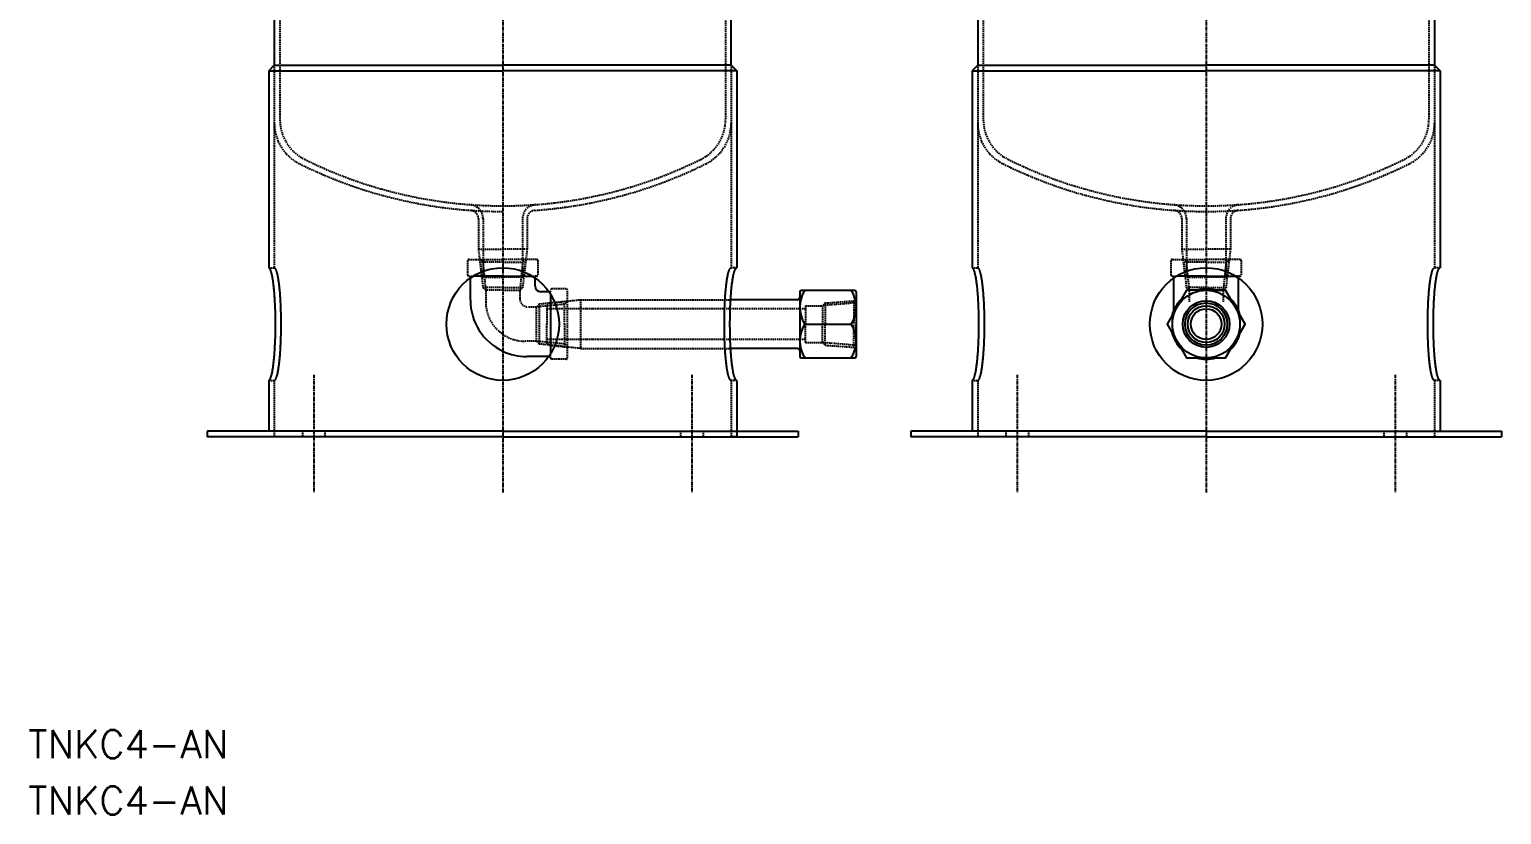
# Model space of a CAD drawing. Extents: x -168 to 355, y -757 to 125.
# Drawn here: x -168 to 355, y -757 to -478 of the extents above; entities that cross this region are included whole.
import ezdxf

# ---------------------------------------------------------------- set-up
doc = ezdxf.new("R2010")
doc.units = 0
doc.linetypes.add('CENTER', pattern=[2, 1.25, -0.25, 0.25, -0.25])
doc.linetypes.add('DASHED', pattern=[0.75, 0.5, -0.25])
doc.layers.get('0').update_dxf_attribs({"linetype": 'CONTINUOUS'})
doc.layers.add('CENTER', color=1, linetype='CENTER')
doc.styles.get("Standard").update_dxf_attribs({"font": 'txt.shx', "bigfont": 'bigfont.shx'})

# ---------------------------------------------------------------- blocks, each defined once
blk = doc.blocks.new('*U0')
at = {"color": 7, "linetype": 'CONTINUOUS'}
blk.add_text('TNKC4-AN', height=10, dxfattribs=at).set_placement((-168.66, -737.19))
blk = doc.blocks.new('*U1')
at = {"color": 7, "linetype": 'CONTINUOUS'}
blk.add_text('TNKC4-AN', height=10, dxfattribs=at).set_placement((-168.66, -757.19))

msp = doc.modelspace()

# ---------------------------------------------------------------- linework, layer by layer
at = {"color": 7, "linetype": 'CONTINUOUS'}
for p, q in [((-81.2, -333.64), (-81.2, -491)), ((81.2, -491), (81.2, -333.64)), ((168.8, -333.64), (168.8, -491)), ((331.2, -333.64), (331.2, -491)), ((-81.2, -491), (-83.2, -493)), ((-81.2, -491), (0, -491)), ((81.2, -491), (0, -491)), ((81.2, -491), (83.2, -493)), ((168.8, -491), (166.8, -493)), ((168.8, -491), (250, -491)), ((331.2, -491), (250, -491)), ((331.2, -491), (333.2, -493)), ((-83.2, -493), (-83.2, -563)), ((-83.2, -493), (0, -493)), ((-83.2, -493), (-83.2, -563)), ((83.2, -493), (0, -493)), ((83.2, -493), (83.2, -563)), ((166.8, -493), (166.8, -563)), ((166.8, -493), (250, -493)), ((166.8, -493), (166.8, -563)), ((333.2, -493), (250, -493)), ((333.2, -493), (333.2, -563)), ((333.2, -493), (333.2, -563)), ((-11.5, -574.5), (-11.5, -566.64)), ((0, -566), (-10.54, -566)), ((0, -566), (10.54, -566)), ((11.5, -569.5), (11.5, -566.64)), ((238.5, -578.1), (238.5, -566.64)), ((250, -566), (239.46, -566)), ((250, -566), (260.54, -566)), ((261.5, -578.1), (261.5, -566.64)), ((16.36, -571.5), (13.5, -571.5)), ((17, -572.46), (17, -593.54)), ((104.61, -574.35), (81, -574.35)), ((105.61, -571.5), (105.61, -594.5)), ((106.11, -571), (125.11, -571)), ((125.61, -571.5), (125.61, -594.5)), ((250, -571), (243.93, -571)), ((250, -571), (256.07, -571)), ((107.37, -583), (123.84, -583)), ((125.61, -589.53), (125.61, -583)), ((125.61, -589.53), (125.61, -583)), ((125.61, -589.53), (125.61, -583)), ((16.36, -594.5), (8.5, -594.5)), ((104.61, -591.65), (81, -591.65)), ((106.11, -595), (125.11, -595)), ((-83.2, -603), (-83.2, -621)), ((83.2, -603), (83.2, -623)), ((166.8, -603), (166.8, -621)), ((333.2, -603), (333.2, -621)), ((-105, -621), (-105, -623)), ((0, -621), (-105, -621)), ((0, -621), (105, -621)), ((105, -621), (105, -623)), ((250, -621), (145, -621)), ((145, -621), (145, -623)), ((250, -621), (355, -621)), ((355, -621), (355, -623)), ((0, -623), (-105, -623)), ((0, -623), (105, -623)), ((83.2, -623), (81.2, -623)), ((250, -623), (145, -623)), ((250, -623), (355, -623))]:
    msp.add_line(p, q, dxfattribs=at)
at = {"color": 3, "linetype": 'DASHED'}
for p, q in [((-79.2, -334.87), (-79.2, -510.31)), ((79.2, -334.87), (79.2, -510.31)), ((170.8, -334.87), (170.8, -510.31)), ((329.2, -334.87), (329.2, -510.31)), ((-81.2, -491), (-81.2, -563)), ((81.2, -491), (81.2, -511.53)), ((168.8, -491), (168.8, -563)), ((331.2, -491), (331.2, -563)), ((81.2, -511.53), (81.2, -563)), ((-8.65, -545.59), (-8.65, -556.35)), ((-7, -545.56), (-7, -560)), ((7, -545.56), (7, -560)), ((8.65, -545.59), (8.65, -556.35)), ((241.35, -545.59), (241.35, -556.35)), ((243, -545.56), (243, -560)), ((257, -545.56), (257, -560)), ((258.65, -545.59), (258.65, -556.35)), ((-8.65, -556.35), (0, -556.35)), ((-8.65, -556.35), (-8.23, -560)), ((8.65, -556.35), (0, -556.35)), ((8.65, -556.35), (8.23, -560)), ((241.35, -556.35), (250, -556.35)), ((241.35, -556.35), (241.77, -560)), ((258.65, -556.35), (250, -556.35)), ((258.65, -556.35), (258.23, -560)), ((-83.2, -563), (-81.2, -563)), ((-12.5, -560.5), (-12.5, -565.5)), ((-12, -560), (0, -560)), ((-8.23, -560), (0, -560)), ((-8.23, -560), (-7.5, -566.35)), ((-8.23, -560), (0, -560)), ((-8.07, -560), (-7.07, -570)), ((-8.07, -560), (-7.07, -561)), ((0, -561), (-7.07, -561)), ((-7.07, -561), (-6.07, -571)), ((-7, -560), (-7, -566.35)), ((12, -560), (0, -560)), ((0, -561), (7.07, -561)), ((7.07, -561), (6.07, -571)), ((7, -560), (7, -566.35)), ((8.07, -560), (7.07, -561)), ((8.07, -560), (7.07, -570)), ((8.23, -560), (7.5, -566.35)), ((12.5, -560.5), (12.5, -565.5)), ((83.2, -563), (81.2, -563)), ((166.8, -563), (168.8, -563)), ((237.5, -560.5), (237.5, -565.5)), ((238, -560), (250, -560)), ((241.77, -560), (242.5, -566.35)), ((241.77, -560), (250, -560)), ((241.77, -560), (250, -560)), ((241.93, -560), (242.93, -561)), ((241.93, -560), (242.93, -570)), ((242.93, -561), (243.93, -571)), ((250, -561), (242.93, -561)), ((243, -560), (243, -566.35)), ((258.23, -560), (250, -560)), ((258.23, -560), (250, -560)), ((262, -560), (250, -560)), ((250, -561), (257.07, -561)), ((257.07, -561), (256.07, -571)), ((257, -560), (257, -566.35)), ((258.07, -560), (257.07, -561)), ((258.07, -560), (257.07, -570)), ((258.23, -560), (257.5, -566.35)), ((262.5, -560.5), (262.5, -565.5)), ((333.2, -563), (331.2, -563)), ((-12, -566), (-10.54, -566)), ((-11.5, -566.64), (-11.5, -566)), ((-7.5, -566.35), (0, -566.35)), ((0, -570), (-7.07, -570)), ((-7.07, -570), (-6.07, -571)), ((7.5, -566.35), (0, -566.35)), ((0, -570), (7.07, -570)), ((7.07, -570), (6.07, -571)), ((10.54, -566), (11.5, -566)), ((11.5, -566.64), (11.5, -566)), ((12, -566), (11.5, -566)), ((238, -566), (239.46, -566)), ((238.5, -566.64), (238.5, -566)), ((242.5, -566.35), (250, -566.35)), ((242.93, -570), (243.93, -571)), ((250, -570), (242.93, -570)), ((257.5, -566.35), (250, -566.35)), ((250, -570), (257.07, -570)), ((257.07, -570), (256.07, -571)), ((262, -566), (260.54, -566)), ((261.5, -566.64), (261.5, -566)), ((0, -571), (-6.07, -571)), ((-6.07, -571), (-6.07, -575.07)), ((0, -571), (6.07, -571)), ((6.07, -571), (6.07, -573.93)), ((23, -574.93), (13, -575.93)), ((16.6, -575.5), (15.61, -576.47)), ((16.36, -571.5), (17, -571.5)), ((16.6, -575.5), (23, -574.83)), ((17, -572.46), (17, -571)), ((22.5, -570.5), (17.5, -570.5)), ((23, -574.93), (22, -575.93)), ((23, -595), (23, -571)), ((23, -574.83), (27.61, -574.35)), ((27.61, -574.35), (27.61, -591.65)), ((27.61, -574.35), (81, -574.35)), ((27.61, -574.35), (81, -574.35)), ((114.6, -575.5), (113.61, -576.47)), ((124.73, -575.5), (113.61, -576.47)), ((114.6, -575.5), (125.61, -574.7)), ((114.6, -575.5), (114.6, -583)), ((125.61, -574.7), (124.73, -575.5)), ((124.73, -575.5), (124.73, -583)), ((243.93, -571), (243.93, -575.07)), ((256.07, -571), (256.07, -575.07)), ((12, -576.93), (9.07, -576.93)), ((22, -575.93), (12, -576.93)), ((13, -575.93), (12, -576.93)), ((12, -589.07), (12, -576.93)), ((13, -575.93), (13, -590.07)), ((15.61, -576.47), (15.61, -583)), ((32.55, -577.55), (15.61, -577.55)), ((32.55, -577.55), (15.61, -577.55)), ((22, -583), (22, -575.93)), ((107.61, -577.55), (28.32, -577.55)), ((107.61, -576.47), (107.61, -583)), ((107.61, -576.47), (113.61, -576.47)), ((113.61, -576.47), (113.61, -583)), ((15.61, -589.53), (15.61, -583)), ((22, -583), (22, -590.07)), ((107.61, -589.53), (107.61, -583)), ((113.61, -589.53), (113.61, -583)), ((114.6, -590.5), (114.6, -583)), ((124.73, -590.5), (124.73, -583)), ((12, -589.07), (7.93, -589.07)), ((22, -590.07), (12, -589.07)), ((13, -590.07), (12, -589.07)), ((23, -591.07), (13, -590.07)), ((32.55, -588.45), (15.61, -588.45)), ((32.55, -588.45), (15.61, -588.45)), ((16.6, -590.5), (15.61, -589.53)), ((16.6, -590.5), (23, -591.17)), ((23, -591.07), (22, -590.07)), ((27.61, -591.65), (23, -591.17)), ((107.61, -588.45), (28.32, -588.45)), ((107.61, -589.53), (113.61, -589.53)), ((114.6, -590.5), (113.61, -589.53)), ((124.73, -590.5), (113.61, -589.53)), ((114.6, -590.5), (125.61, -591.3)), ((125.61, -591.3), (124.73, -590.5)), ((16.36, -594.5), (17, -594.5)), ((17, -595), (17, -593.54)), ((22.5, -595.5), (17.5, -595.5)), ((27.61, -591.65), (81, -591.65)), ((27.61, -591.65), (81, -591.65)), ((-83.2, -603), (-81.2, -603)), ((-81.2, -603), (-81.2, -623)), ((83.2, -603), (81.2, -603)), ((81.2, -603), (81.2, -623)), ((166.8, -603), (168.8, -603)), ((168.8, -603), (168.8, -623)), ((331.2, -603), (331.2, -623)), ((333.2, -603), (331.2, -603)), ((-71.18, -621), (-71.18, -623)), ((-63.18, -621), (-63.18, -623)), ((63.18, -621), (63.18, -623)), ((71.18, -621), (71.18, -623)), ((178.82, -621), (178.82, -623)), ((186.82, -621), (186.82, -623)), ((313.18, -621), (313.18, -623)), ((321.18, -621), (321.18, -623))]:
    msp.add_line(p, q, dxfattribs=at)
at = {"color": 7, "linetype": 'CONTINUOUS'}
msp.add_lwpolyline([(243.07, -571), (236.14, -583), (243.07, -595), (256.93, -595), (263.86, -583), (256.93, -571)], close=True, dxfattribs=at)
for points in [[(-83.2, -603, 0), (-83.14, -602.99, 0), (-83.08, -602.98, 0), (-83.02, -602.95, 0), (-82.96, -602.9, 0), (-82.9, -602.85, 0), (-82.84, -602.78, 0), (-82.78, -602.71, 0), (-82.72, -602.62, 0), (-82.67, -602.51, 0), (-82.61, -602.4, 0), (-82.55, -602.28, 0), (-82.49, -602.14, 0), (-82.43, -601.99, 0), (-82.38, -601.83, 0), (-82.32, -601.66, 0), (-82.27, -601.48, 0), (-82.21, -601.28, 0), (-82.16, -601.08, 0), (-82.1, -600.86, 0), (-82.05, -600.64, 0), (-82, -600.4, 0), (-81.95, -600.15, 0), (-81.89, -599.9, 0), (-81.84, -599.63, 0), (-81.8, -599.35, 0), (-81.75, -599.06, 0), (-81.7, -598.77, 0), (-81.65, -598.46, 0), (-81.61, -598.14, 0), (-81.56, -597.82, 0), (-81.52, -597.49, 0), (-81.47, -597.14, 0), (-81.43, -596.79, 0), (-81.39, -596.43, 0), (-81.35, -596.06, 0), (-81.31, -595.69, 0), (-81.28, -595.3, 0), (-81.24, -594.91, 0), (-81.21, -594.52, 0), (-81.17, -594.11, 0), (-81.14, -593.7, 0), (-81.11, -593.28, 0), (-81.08, -592.86, 0), (-81.05, -592.43, 0), (-81.02, -591.99, 0), (-80.99, -591.55, 0), (-80.97, -591.11, 0), (-80.95, -590.65, 0), (-80.92, -590.2, 0), (-80.9, -589.74, 0), (-80.88, -589.27, 0), (-80.87, -588.81, 0), (-80.85, -588.33, 0), (-80.83, -587.86, 0), (-80.82, -587.38, 0), (-80.81, -586.9, 0), (-80.8, -586.42, 0), (-80.79, -585.93, 0), (-80.78, -585.45, 0), (-80.77, -584.96, 0), (-80.77, -584.47, 0), (-80.76, -583.98, 0), (-80.76, -583.49, 0), (-80.76, -583, 0), (-80.76, -582.51, 0), (-80.76, -582.02, 0), (-80.77, -581.53, 0), (-80.77, -581.04, 0), (-80.78, -580.55, 0), (-80.79, -580.07, 0), (-80.8, -579.58, 0), (-80.81, -579.1, 0), (-80.82, -578.62, 0), (-80.83, -578.14, 0), (-80.85, -577.67, 0), (-80.87, -577.19, 0), (-80.88, -576.73, 0), (-80.9, -576.26, 0), (-80.92, -575.8, 0), (-80.95, -575.35, 0), (-80.97, -574.89, 0), (-80.99, -574.45, 0), (-81.02, -574.01, 0), (-81.05, -573.57, 0), (-81.08, -573.14, 0), (-81.11, -572.72, 0), (-81.14, -572.3, 0), (-81.17, -571.89, 0), (-81.21, -571.48, 0), (-81.24, -571.09, 0), (-81.28, -570.7, 0), (-81.31, -570.31, 0), (-81.35, -569.94, 0), (-81.39, -569.57, 0), (-81.43, -569.21, 0), (-81.47, -568.86, 0), (-81.52, -568.51, 0), (-81.56, -568.18, 0), (-81.61, -567.86, 0), (-81.65, -567.54, 0), (-81.7, -567.23, 0), (-81.75, -566.94, 0), (-81.8, -566.65, 0), (-81.84, -566.37, 0), (-81.89, -566.1, 0), (-81.95, -565.85, 0), (-82, -565.6, 0), (-82.05, -565.36, 0), (-82.1, -565.14, 0), (-82.16, -564.92, 0), (-82.21, -564.72, 0), (-82.27, -564.52, 0), (-82.32, -564.34, 0), (-82.38, -564.17, 0), (-82.43, -564.01, 0), (-82.49, -563.86, 0), (-82.55, -563.72, 0), (-82.61, -563.6, 0), (-82.67, -563.49, 0), (-82.72, -563.38, 0), (-82.78, -563.29, 0), (-82.84, -563.22, 0), (-82.9, -563.15, 0), (-82.96, -563.1, 0), (-83.02, -563.05, 0), (-83.08, -563.02, 0), (-83.14, -563.01, 0), (-83.2, -563, 0)], [(83.2, -603, 0), (83.14, -602.99, 0), (83.08, -602.98, 0), (83.02, -602.95, 0), (82.96, -602.9, 0), (82.9, -602.85, 0), (82.84, -602.78, 0), (82.78, -602.71, 0), (82.72, -602.62, 0), (82.67, -602.51, 0), (82.61, -602.4, 0), (82.55, -602.28, 0), (82.49, -602.14, 0), (82.43, -601.99, 0), (82.38, -601.83, 0), (82.32, -601.66, 0), (82.27, -601.48, 0), (82.21, -601.28, 0), (82.16, -601.08, 0), (82.1, -600.86, 0), (82.05, -600.64, 0), (82, -600.4, 0), (81.95, -600.15, 0), (81.89, -599.9, 0), (81.84, -599.63, 0), (81.8, -599.35, 0), (81.75, -599.06, 0), (81.7, -598.77, 0), (81.65, -598.46, 0), (81.61, -598.14, 0), (81.56, -597.82, 0), (81.52, -597.49, 0), (81.47, -597.14, 0), (81.43, -596.79, 0), (81.39, -596.43, 0), (81.35, -596.06, 0), (81.31, -595.69, 0), (81.28, -595.3, 0), (81.24, -594.91, 0), (81.21, -594.52, 0), (81.17, -594.11, 0), (81.14, -593.7, 0), (81.11, -593.28, 0), (81.08, -592.86, 0), (81.05, -592.43, 0), (81.02, -591.99, 0), (80.99, -591.55, 0), (80.97, -591.11, 0), (80.95, -590.65, 0), (80.92, -590.2, 0), (80.9, -589.74, 0), (80.88, -589.27, 0), (80.87, -588.81, 0), (80.85, -588.33, 0), (80.83, -587.86, 0), (80.82, -587.38, 0), (80.81, -586.9, 0), (80.8, -586.42, 0), (80.79, -585.93, 0), (80.78, -585.45, 0), (80.77, -584.96, 0), (80.77, -584.47, 0), (80.76, -583.98, 0), (80.76, -583.49, 0), (80.76, -583, 0), (80.76, -582.51, 0), (80.76, -582.02, 0), (80.77, -581.53, 0), (80.77, -581.04, 0), (80.78, -580.55, 0), (80.79, -580.07, 0), (80.8, -579.58, 0), (80.81, -579.1, 0), (80.82, -578.62, 0), (80.83, -578.14, 0), (80.85, -577.67, 0), (80.87, -577.19, 0), (80.88, -576.73, 0), (80.9, -576.26, 0), (80.92, -575.8, 0), (80.95, -575.35, 0), (80.97, -574.89, 0), (80.99, -574.45, 0), (81.02, -574.01, 0), (81.05, -573.57, 0), (81.08, -573.14, 0), (81.11, -572.72, 0), (81.14, -572.3, 0), (81.17, -571.89, 0), (81.21, -571.48, 0), (81.24, -571.09, 0), (81.28, -570.7, 0), (81.31, -570.31, 0), (81.35, -569.94, 0), (81.39, -569.57, 0), (81.43, -569.21, 0), (81.47, -568.86, 0), (81.52, -568.51, 0), (81.56, -568.18, 0), (81.61, -567.86, 0), (81.65, -567.54, 0), (81.7, -567.23, 0), (81.75, -566.94, 0), (81.8, -566.65, 0), (81.84, -566.37, 0), (81.89, -566.1, 0), (81.95, -565.85, 0), (82, -565.6, 0), (82.05, -565.36, 0), (82.1, -565.14, 0), (82.16, -564.92, 0), (82.21, -564.72, 0), (82.27, -564.52, 0), (82.32, -564.34, 0), (82.38, -564.17, 0), (82.43, -564.01, 0), (82.49, -563.86, 0), (82.55, -563.72, 0), (82.61, -563.6, 0), (82.67, -563.49, 0), (82.72, -563.38, 0), (82.78, -563.29, 0), (82.84, -563.22, 0), (82.9, -563.15, 0), (82.96, -563.1, 0), (83.02, -563.05, 0), (83.08, -563.02, 0), (83.14, -563.01, 0), (83.2, -563, 0)], [(166.8, -603, 0), (166.86, -602.99, 0), (166.92, -602.98, 0), (166.98, -602.95, 0), (167.04, -602.9, 0), (167.1, -602.85, 0), (167.16, -602.78, 0), (167.22, -602.71, 0), (167.28, -602.62, 0), (167.34, -602.51, 0), (167.39, -602.4, 0), (167.45, -602.28, 0), (167.51, -602.14, 0), (167.56, -601.99, 0), (167.62, -601.83, 0), (167.68, -601.66, 0), (167.73, -601.48, 0), (167.79, -601.28, 0), (167.84, -601.08, 0), (167.9, -600.86, 0), (167.95, -600.64, 0), (168, -600.4, 0), (168.05, -600.15, 0), (168.1, -599.9, 0), (168.16, -599.63, 0), (168.21, -599.35, 0), (168.25, -599.06, 0), (168.3, -598.77, 0), (168.35, -598.46, 0), (168.39, -598.14, 0), (168.44, -597.82, 0), (168.48, -597.49, 0), (168.53, -597.14, 0), (168.57, -596.79, 0), (168.61, -596.43, 0), (168.65, -596.06, 0), (168.69, -595.69, 0), (168.72, -595.3, 0), (168.76, -594.91, 0), (168.79, -594.52, 0), (168.83, -594.11, 0), (168.86, -593.7, 0), (168.89, -593.28, 0), (168.92, -592.86, 0), (168.95, -592.43, 0), (168.98, -591.99, 0), (169, -591.55, 0), (169.03, -591.11, 0), (169.05, -590.65, 0), (169.08, -590.2, 0), (169.1, -589.74, 0), (169.12, -589.27, 0), (169.13, -588.81, 0), (169.15, -588.33, 0), (169.17, -587.86, 0), (169.18, -587.38, 0), (169.19, -586.9, 0), (169.2, -586.42, 0), (169.21, -585.93, 0), (169.22, -585.45, 0), (169.23, -584.96, 0), (169.23, -584.47, 0), (169.24, -583.98, 0), (169.24, -583.49, 0), (169.24, -583, 0), (169.24, -582.51, 0), (169.24, -582.02, 0), (169.23, -581.53, 0), (169.23, -581.04, 0), (169.22, -580.55, 0), (169.21, -580.07, 0), (169.2, -579.58, 0), (169.19, -579.1, 0), (169.18, -578.62, 0), (169.17, -578.14, 0), (169.15, -577.67, 0), (169.13, -577.19, 0), (169.12, -576.73, 0), (169.1, -576.26, 0), (169.08, -575.8, 0), (169.05, -575.35, 0), (169.03, -574.89, 0), (169, -574.45, 0), (168.98, -574.01, 0), (168.95, -573.57, 0), (168.92, -573.14, 0), (168.89, -572.72, 0), (168.86, -572.3, 0), (168.83, -571.89, 0), (168.79, -571.48, 0), (168.76, -571.09, 0), (168.72, -570.7, 0), (168.69, -570.31, 0), (168.65, -569.94, 0), (168.61, -569.57, 0), (168.57, -569.21, 0), (168.53, -568.86, 0), (168.48, -568.51, 0), (168.44, -568.18, 0), (168.39, -567.86, 0), (168.35, -567.54, 0), (168.3, -567.23, 0), (168.25, -566.94, 0), (168.21, -566.65, 0), (168.16, -566.37, 0), (168.1, -566.1, 0), (168.05, -565.85, 0), (168, -565.6, 0), (167.95, -565.36, 0), (167.9, -565.14, 0), (167.84, -564.92, 0), (167.79, -564.72, 0), (167.73, -564.52, 0), (167.68, -564.34, 0), (167.62, -564.17, 0), (167.56, -564.01, 0), (167.51, -563.86, 0), (167.45, -563.72, 0), (167.39, -563.6, 0), (167.34, -563.49, 0), (167.28, -563.38, 0), (167.22, -563.29, 0), (167.16, -563.22, 0), (167.1, -563.15, 0), (167.04, -563.1, 0), (166.98, -563.05, 0), (166.92, -563.02, 0), (166.86, -563.01, 0), (166.8, -563, 0)], [(333.2, -603, 0), (333.14, -602.99, 0), (333.08, -602.98, 0), (333.02, -602.95, 0), (332.96, -602.9, 0), (332.9, -602.85, 0), (332.84, -602.78, 0), (332.78, -602.71, 0), (332.72, -602.62, 0), (332.67, -602.51, 0), (332.61, -602.4, 0), (332.55, -602.28, 0), (332.49, -602.14, 0), (332.44, -601.99, 0), (332.38, -601.83, 0), (332.32, -601.66, 0), (332.27, -601.48, 0), (332.21, -601.28, 0), (332.16, -601.08, 0), (332.1, -600.86, 0), (332.05, -600.64, 0), (332, -600.4, 0), (331.95, -600.15, 0), (331.89, -599.9, 0), (331.85, -599.63, 0), (331.8, -599.35, 0), (331.75, -599.06, 0), (331.7, -598.77, 0), (331.65, -598.46, 0), (331.61, -598.14, 0), (331.56, -597.82, 0), (331.52, -597.49, 0), (331.48, -597.14, 0), (331.43, -596.79, 0), (331.39, -596.43, 0), (331.35, -596.06, 0), (331.31, -595.69, 0), (331.28, -595.3, 0), (331.24, -594.91, 0), (331.2, -594.52, 0), (331.17, -594.11, 0), (331.14, -593.7, 0), (331.11, -593.28, 0), (331.08, -592.86, 0), (331.05, -592.43, 0), (331.02, -591.99, 0), (331, -591.55, 0), (330.97, -591.11, 0), (330.95, -590.65, 0), (330.92, -590.2, 0), (330.9, -589.74, 0), (330.88, -589.27, 0), (330.87, -588.81, 0), (330.85, -588.33, 0), (330.83, -587.86, 0), (330.82, -587.38, 0), (330.81, -586.9, 0), (330.8, -586.42, 0), (330.79, -585.93, 0), (330.78, -585.45, 0), (330.77, -584.96, 0), (330.77, -584.47, 0), (330.76, -583.98, 0), (330.76, -583.49, 0), (330.76, -583, 0), (330.76, -582.51, 0), (330.76, -582.02, 0), (330.77, -581.53, 0), (330.77, -581.04, 0), (330.78, -580.55, 0), (330.79, -580.07, 0), (330.8, -579.58, 0), (330.81, -579.1, 0), (330.82, -578.62, 0), (330.83, -578.14, 0), (330.85, -577.67, 0), (330.87, -577.19, 0), (330.88, -576.73, 0), (330.9, -576.26, 0), (330.92, -575.8, 0), (330.95, -575.35, 0), (330.97, -574.89, 0), (331, -574.45, 0), (331.02, -574.01, 0), (331.05, -573.57, 0), (331.08, -573.14, 0), (331.11, -572.72, 0), (331.14, -572.3, 0), (331.17, -571.89, 0), (331.2, -571.48, 0), (331.24, -571.09, 0), (331.28, -570.7, 0), (331.31, -570.31, 0), (331.35, -569.94, 0), (331.39, -569.57, 0), (331.43, -569.21, 0), (331.48, -568.86, 0), (331.52, -568.51, 0), (331.56, -568.18, 0), (331.61, -567.86, 0), (331.65, -567.54, 0), (331.7, -567.23, 0), (331.75, -566.94, 0), (331.8, -566.65, 0), (331.85, -566.37, 0), (331.89, -566.1, 0), (331.95, -565.85, 0), (332, -565.6, 0), (332.05, -565.36, 0), (332.1, -565.14, 0), (332.16, -564.92, 0), (332.21, -564.72, 0), (332.27, -564.52, 0), (332.32, -564.34, 0), (332.38, -564.17, 0), (332.44, -564.01, 0), (332.49, -563.86, 0), (332.55, -563.72, 0), (332.61, -563.6, 0), (332.67, -563.49, 0), (332.72, -563.38, 0), (332.78, -563.29, 0), (332.84, -563.22, 0), (332.9, -563.15, 0), (332.96, -563.1, 0), (333.02, -563.05, 0), (333.08, -563.02, 0), (333.14, -563.01, 0), (333.2, -563, 0)]]:
    msp.add_polyline3d(points, dxfattribs=at)
at = {"color": 3, "linetype": 'DASHED'}
for points in [[(-81.2, -603, 0), (-81.14, -602.99, 0), (-81.08, -602.98, 0), (-81.02, -602.95, 0), (-80.96, -602.9, 0), (-80.9, -602.85, 0), (-80.84, -602.78, 0), (-80.78, -602.71, 0), (-80.72, -602.62, 0), (-80.67, -602.51, 0), (-80.61, -602.4, 0), (-80.55, -602.28, 0), (-80.49, -602.14, 0), (-80.43, -601.99, 0), (-80.38, -601.83, 0), (-80.32, -601.66, 0), (-80.27, -601.48, 0), (-80.21, -601.28, 0), (-80.16, -601.08, 0), (-80.1, -600.86, 0), (-80.05, -600.64, 0), (-80, -600.4, 0), (-79.95, -600.15, 0), (-79.89, -599.9, 0), (-79.84, -599.63, 0), (-79.8, -599.35, 0), (-79.75, -599.06, 0), (-79.7, -598.77, 0), (-79.65, -598.46, 0), (-79.61, -598.14, 0), (-79.56, -597.82, 0), (-79.52, -597.49, 0), (-79.47, -597.14, 0), (-79.43, -596.79, 0), (-79.39, -596.43, 0), (-79.35, -596.06, 0), (-79.31, -595.69, 0), (-79.28, -595.3, 0), (-79.24, -594.91, 0), (-79.21, -594.52, 0), (-79.17, -594.11, 0), (-79.14, -593.7, 0), (-79.11, -593.28, 0), (-79.08, -592.86, 0), (-79.05, -592.43, 0), (-79.02, -591.99, 0), (-78.99, -591.55, 0), (-78.97, -591.11, 0), (-78.95, -590.65, 0), (-78.92, -590.2, 0), (-78.9, -589.74, 0), (-78.88, -589.27, 0), (-78.87, -588.81, 0), (-78.85, -588.33, 0), (-78.83, -587.86, 0), (-78.82, -587.38, 0), (-78.81, -586.9, 0), (-78.8, -586.42, 0), (-78.79, -585.93, 0), (-78.78, -585.45, 0), (-78.77, -584.96, 0), (-78.77, -584.47, 0), (-78.76, -583.98, 0), (-78.76, -583.49, 0), (-78.76, -583, 0), (-78.76, -582.51, 0), (-78.76, -582.02, 0), (-78.77, -581.53, 0), (-78.77, -581.04, 0), (-78.78, -580.55, 0), (-78.79, -580.07, 0), (-78.8, -579.58, 0), (-78.81, -579.1, 0), (-78.82, -578.62, 0), (-78.83, -578.14, 0), (-78.85, -577.67, 0), (-78.87, -577.19, 0), (-78.88, -576.73, 0), (-78.9, -576.26, 0), (-78.92, -575.8, 0), (-78.95, -575.35, 0), (-78.97, -574.89, 0), (-78.99, -574.45, 0), (-79.02, -574.01, 0), (-79.05, -573.57, 0), (-79.08, -573.14, 0), (-79.11, -572.72, 0), (-79.14, -572.3, 0), (-79.17, -571.89, 0), (-79.21, -571.48, 0), (-79.24, -571.09, 0), (-79.28, -570.7, 0), (-79.31, -570.31, 0), (-79.35, -569.94, 0), (-79.39, -569.57, 0), (-79.43, -569.21, 0), (-79.47, -568.86, 0), (-79.52, -568.51, 0), (-79.56, -568.18, 0), (-79.61, -567.86, 0), (-79.65, -567.54, 0), (-79.7, -567.23, 0), (-79.75, -566.94, 0), (-79.8, -566.65, 0), (-79.84, -566.37, 0), (-79.89, -566.1, 0), (-79.95, -565.85, 0), (-80, -565.6, 0), (-80.05, -565.36, 0), (-80.1, -565.14, 0), (-80.16, -564.92, 0), (-80.21, -564.72, 0), (-80.27, -564.52, 0), (-80.32, -564.34, 0), (-80.38, -564.17, 0), (-80.43, -564.01, 0), (-80.49, -563.86, 0), (-80.55, -563.72, 0), (-80.61, -563.6, 0), (-80.67, -563.49, 0), (-80.72, -563.38, 0), (-80.78, -563.29, 0), (-80.84, -563.22, 0), (-80.9, -563.15, 0), (-80.96, -563.1, 0), (-81.02, -563.05, 0), (-81.08, -563.02, 0), (-81.14, -563.01, 0), (-81.2, -563, 0)], [(81.2, -603, 0), (81.14, -602.99, 0), (81.08, -602.98, 0), (81.02, -602.95, 0), (80.96, -602.9, 0), (80.9, -602.85, 0), (80.84, -602.78, 0), (80.78, -602.71, 0), (80.72, -602.62, 0), (80.67, -602.51, 0), (80.61, -602.4, 0), (80.55, -602.28, 0), (80.49, -602.14, 0), (80.43, -601.99, 0), (80.38, -601.83, 0), (80.32, -601.66, 0), (80.27, -601.48, 0), (80.21, -601.28, 0), (80.16, -601.08, 0), (80.1, -600.86, 0), (80.05, -600.64, 0), (80, -600.4, 0), (79.95, -600.15, 0), (79.89, -599.9, 0), (79.84, -599.63, 0), (79.8, -599.35, 0), (79.75, -599.06, 0), (79.7, -598.77, 0), (79.65, -598.46, 0), (79.61, -598.14, 0), (79.56, -597.82, 0), (79.52, -597.49, 0), (79.47, -597.14, 0), (79.43, -596.79, 0), (79.39, -596.43, 0), (79.35, -596.06, 0), (79.31, -595.69, 0), (79.28, -595.3, 0), (79.24, -594.91, 0), (79.21, -594.52, 0), (79.17, -594.11, 0), (79.14, -593.7, 0), (79.11, -593.28, 0), (79.08, -592.86, 0), (79.05, -592.43, 0), (79.02, -591.99, 0), (78.99, -591.55, 0), (78.97, -591.11, 0), (78.95, -590.65, 0), (78.92, -590.2, 0), (78.9, -589.74, 0), (78.88, -589.27, 0), (78.87, -588.81, 0), (78.85, -588.33, 0), (78.83, -587.86, 0), (78.82, -587.38, 0), (78.81, -586.9, 0), (78.8, -586.42, 0), (78.79, -585.93, 0), (78.78, -585.45, 0), (78.77, -584.96, 0), (78.77, -584.47, 0), (78.76, -583.98, 0), (78.76, -583.49, 0), (78.76, -583, 0), (78.76, -582.51, 0), (78.76, -582.02, 0), (78.77, -581.53, 0), (78.77, -581.04, 0), (78.78, -580.55, 0), (78.79, -580.07, 0), (78.8, -579.58, 0), (78.81, -579.1, 0), (78.82, -578.62, 0), (78.83, -578.14, 0), (78.85, -577.67, 0), (78.87, -577.19, 0), (78.88, -576.73, 0), (78.9, -576.26, 0), (78.92, -575.8, 0), (78.95, -575.35, 0), (78.97, -574.89, 0), (78.99, -574.45, 0), (79.02, -574.01, 0), (79.05, -573.57, 0), (79.08, -573.14, 0), (79.11, -572.72, 0), (79.14, -572.3, 0), (79.17, -571.89, 0), (79.21, -571.48, 0), (79.24, -571.09, 0), (79.28, -570.7, 0), (79.31, -570.31, 0), (79.35, -569.94, 0), (79.39, -569.57, 0), (79.43, -569.21, 0), (79.47, -568.86, 0), (79.52, -568.51, 0), (79.56, -568.18, 0), (79.61, -567.86, 0), (79.65, -567.54, 0), (79.7, -567.23, 0), (79.75, -566.94, 0), (79.8, -566.65, 0), (79.84, -566.37, 0), (79.89, -566.1, 0), (79.95, -565.85, 0), (80, -565.6, 0), (80.05, -565.36, 0), (80.1, -565.14, 0), (80.16, -564.92, 0), (80.21, -564.72, 0), (80.27, -564.52, 0), (80.32, -564.34, 0), (80.38, -564.17, 0), (80.43, -564.01, 0), (80.49, -563.86, 0), (80.55, -563.72, 0), (80.61, -563.6, 0), (80.67, -563.49, 0), (80.72, -563.38, 0), (80.78, -563.29, 0), (80.84, -563.22, 0), (80.9, -563.15, 0), (80.96, -563.1, 0), (81.02, -563.05, 0), (81.08, -563.02, 0), (81.14, -563.01, 0), (81.2, -563, 0)], [(168.8, -603, 0), (168.86, -602.99, 0), (168.92, -602.98, 0), (168.98, -602.95, 0), (169.04, -602.9, 0), (169.1, -602.85, 0), (169.16, -602.78, 0), (169.22, -602.71, 0), (169.28, -602.62, 0), (169.34, -602.51, 0), (169.39, -602.4, 0), (169.45, -602.28, 0), (169.51, -602.14, 0), (169.56, -601.99, 0), (169.62, -601.83, 0), (169.68, -601.66, 0), (169.73, -601.48, 0), (169.79, -601.28, 0), (169.84, -601.08, 0), (169.9, -600.86, 0), (169.95, -600.64, 0), (170, -600.4, 0), (170.05, -600.15, 0), (170.1, -599.9, 0), (170.16, -599.63, 0), (170.21, -599.35, 0), (170.25, -599.06, 0), (170.3, -598.77, 0), (170.35, -598.46, 0), (170.39, -598.14, 0), (170.44, -597.82, 0), (170.48, -597.49, 0), (170.53, -597.14, 0), (170.57, -596.79, 0), (170.61, -596.43, 0), (170.65, -596.06, 0), (170.69, -595.69, 0), (170.72, -595.3, 0), (170.76, -594.91, 0), (170.79, -594.52, 0), (170.83, -594.11, 0), (170.86, -593.7, 0), (170.89, -593.28, 0), (170.92, -592.86, 0), (170.95, -592.43, 0), (170.98, -591.99, 0), (171, -591.55, 0), (171.03, -591.11, 0), (171.05, -590.65, 0), (171.08, -590.2, 0), (171.1, -589.74, 0), (171.12, -589.27, 0), (171.13, -588.81, 0), (171.15, -588.33, 0), (171.17, -587.86, 0), (171.18, -587.38, 0), (171.19, -586.9, 0), (171.2, -586.42, 0), (171.21, -585.93, 0), (171.22, -585.45, 0), (171.23, -584.96, 0), (171.23, -584.47, 0), (171.24, -583.98, 0), (171.24, -583.49, 0), (171.24, -583, 0), (171.24, -582.51, 0), (171.24, -582.02, 0), (171.23, -581.53, 0), (171.23, -581.04, 0), (171.22, -580.55, 0), (171.21, -580.07, 0), (171.2, -579.58, 0), (171.19, -579.1, 0), (171.18, -578.62, 0), (171.17, -578.14, 0), (171.15, -577.67, 0), (171.13, -577.19, 0), (171.12, -576.73, 0), (171.1, -576.26, 0), (171.08, -575.8, 0), (171.05, -575.35, 0), (171.03, -574.89, 0), (171, -574.45, 0), (170.98, -574.01, 0), (170.95, -573.57, 0), (170.92, -573.14, 0), (170.89, -572.72, 0), (170.86, -572.3, 0), (170.83, -571.89, 0), (170.79, -571.48, 0), (170.76, -571.09, 0), (170.72, -570.7, 0), (170.69, -570.31, 0), (170.65, -569.94, 0), (170.61, -569.57, 0), (170.57, -569.21, 0), (170.53, -568.86, 0), (170.48, -568.51, 0), (170.44, -568.18, 0), (170.39, -567.86, 0), (170.35, -567.54, 0), (170.3, -567.23, 0), (170.25, -566.94, 0), (170.21, -566.65, 0), (170.16, -566.37, 0), (170.1, -566.1, 0), (170.05, -565.85, 0), (170, -565.6, 0), (169.95, -565.36, 0), (169.9, -565.14, 0), (169.84, -564.92, 0), (169.79, -564.72, 0), (169.73, -564.52, 0), (169.68, -564.34, 0), (169.62, -564.17, 0), (169.56, -564.01, 0), (169.51, -563.86, 0), (169.45, -563.72, 0), (169.39, -563.6, 0), (169.34, -563.49, 0), (169.28, -563.38, 0), (169.22, -563.29, 0), (169.16, -563.22, 0), (169.1, -563.15, 0), (169.04, -563.1, 0), (168.98, -563.05, 0), (168.92, -563.02, 0), (168.86, -563.01, 0), (168.8, -563, 0)], [(331.2, -603, 0), (331.14, -602.99, 0), (331.08, -602.98, 0), (331.02, -602.95, 0), (330.96, -602.9, 0), (330.9, -602.85, 0), (330.84, -602.78, 0), (330.78, -602.71, 0), (330.72, -602.62, 0), (330.67, -602.51, 0), (330.61, -602.4, 0), (330.55, -602.28, 0), (330.49, -602.14, 0), (330.44, -601.99, 0), (330.38, -601.83, 0), (330.32, -601.66, 0), (330.27, -601.48, 0), (330.21, -601.28, 0), (330.16, -601.08, 0), (330.1, -600.86, 0), (330.05, -600.64, 0), (330, -600.4, 0), (329.95, -600.15, 0), (329.89, -599.9, 0), (329.85, -599.63, 0), (329.8, -599.35, 0), (329.75, -599.06, 0), (329.7, -598.77, 0), (329.65, -598.46, 0), (329.61, -598.14, 0), (329.56, -597.82, 0), (329.52, -597.49, 0), (329.48, -597.14, 0), (329.43, -596.79, 0), (329.39, -596.43, 0), (329.35, -596.06, 0), (329.31, -595.69, 0), (329.28, -595.3, 0), (329.24, -594.91, 0), (329.2, -594.52, 0), (329.17, -594.11, 0), (329.14, -593.7, 0), (329.11, -593.28, 0), (329.08, -592.86, 0), (329.05, -592.43, 0), (329.02, -591.99, 0), (329, -591.55, 0), (328.97, -591.11, 0), (328.95, -590.65, 0), (328.92, -590.2, 0), (328.9, -589.74, 0), (328.88, -589.27, 0), (328.87, -588.81, 0), (328.85, -588.33, 0), (328.83, -587.86, 0), (328.82, -587.38, 0), (328.81, -586.9, 0), (328.8, -586.42, 0), (328.79, -585.93, 0), (328.78, -585.45, 0), (328.77, -584.96, 0), (328.77, -584.47, 0), (328.76, -583.98, 0), (328.76, -583.49, 0), (328.76, -583, 0), (328.76, -582.51, 0), (328.76, -582.02, 0), (328.77, -581.53, 0), (328.77, -581.04, 0), (328.78, -580.55, 0), (328.79, -580.07, 0), (328.8, -579.58, 0), (328.81, -579.1, 0), (328.82, -578.62, 0), (328.83, -578.14, 0), (328.85, -577.67, 0), (328.87, -577.19, 0), (328.88, -576.73, 0), (328.9, -576.26, 0), (328.92, -575.8, 0), (328.95, -575.35, 0), (328.97, -574.89, 0), (329, -574.45, 0), (329.02, -574.01, 0), (329.05, -573.57, 0), (329.08, -573.14, 0), (329.11, -572.72, 0), (329.14, -572.3, 0), (329.17, -571.89, 0), (329.2, -571.48, 0), (329.24, -571.09, 0), (329.28, -570.7, 0), (329.31, -570.31, 0), (329.35, -569.94, 0), (329.39, -569.57, 0), (329.43, -569.21, 0), (329.48, -568.86, 0), (329.52, -568.51, 0), (329.56, -568.18, 0), (329.61, -567.86, 0), (329.65, -567.54, 0), (329.7, -567.23, 0), (329.75, -566.94, 0), (329.8, -566.65, 0), (329.85, -566.37, 0), (329.89, -566.1, 0), (329.95, -565.85, 0), (330, -565.6, 0), (330.05, -565.36, 0), (330.1, -565.14, 0), (330.16, -564.92, 0), (330.21, -564.72, 0), (330.27, -564.52, 0), (330.32, -564.34, 0), (330.38, -564.17, 0), (330.44, -564.01, 0), (330.49, -563.86, 0), (330.55, -563.72, 0), (330.61, -563.6, 0), (330.67, -563.49, 0), (330.72, -563.38, 0), (330.78, -563.29, 0), (330.84, -563.22, 0), (330.9, -563.15, 0), (330.96, -563.1, 0), (331.02, -563.05, 0), (331.08, -563.02, 0), (331.14, -563.01, 0), (331.2, -563, 0)]]:
    msp.add_polyline3d(points, dxfattribs=at)
at = {"color": 7, "linetype": 'CONTINUOUS'}
for centre, radius in [((0, -583), 20), ((250, -583), 20), ((250, -583), 12), ((250, -583), 8.3), ((250, -583), 7.5), ((250, -583), 6.53), ((250, -583), 5.45)]:
    msp.add_circle(centre, radius, dxfattribs=at)
at = {"color": 3, "linetype": 'DASHED'}
for centre, radius, start, end in [((-64.96, -511.53), 16.24, 180, 243.6122), ((-63.36, -510.31), 15.84, 180, 243.6122), ((63.36, -510.31), 15.84, 296.3878, 0), ((64.96, -511.53), 16.24, 296.3878, 0), ((185.04, -511.53), 16.24, 180, 243.6122), ((186.64, -510.31), 15.84, 180, 243.6122), ((313.36, -510.31), 15.84, 296.3878, 0), ((314.96, -511.53), 16.24, 296.3878, 0), ((0, -380.6), 162.4, 243.6122, 270), ((0, -382.6), 158.4, 243.6122, 270), ((0, -382.6), 158.4, 270, 296.3878), ((0, -380.6), 162.4, 274.039, 296.3878), ((250, -380.6), 162.4, 243.6122, 270), ((250, -382.6), 158.4, 243.6122, 270), ((250, -382.6), 158.4, 270, 296.3878), ((250, -380.6), 162.4, 270, 296.3878), ((-12, -545.56), 5, 0, 85.7884), ((-11.65, -545.59), 3, 0, 85.961), ((12, -545.56), 5, 94.2116, 180), ((11.65, -545.59), 3, 94.039, 180), ((238, -545.56), 5, 0, 85.7884), ((238.35, -545.59), 3, 0, 85.961), ((262, -545.56), 5, 94.2116, 180), ((261.65, -545.59), 3, 94.039, 180), ((-12, -560.5), 0.5, 90, 180), ((12, -560.5), 0.5, 0, 90), ((238, -560.5), 0.5, 90, 180), ((262, -560.5), 0.5, 0, 90), ((-12, -565.5), 0.5, 180, 270), ((12, -565.5), 0.5, 270, 0), ((238, -565.5), 0.5, 180, 270), ((262, -565.5), 0.5, 270, 0), ((7.93, -575.07), 14, 180, 235.5169), ((9.07, -573.93), 3, 180, 270), ((17.5, -571), 0.5, 90, 180), ((22.5, -571), 0.5, 0, 90), ((7.93, -575.07), 14, 235.5169, 270), ((17.5, -595), 0.5, 180, 270), ((22.5, -595), 0.5, 270, 0)]:
    msp.add_arc(centre, radius, start, end, dxfattribs=at)
at = {"color": 7, "linetype": 'CONTINUOUS'}
for centre, radius, start, end in [((13.5, -569.5), 2, 180, 270), ((8.5, -574.5), 20, 180, 244.8493), ((104.61, -573.35), 1, 270, 0), ((116.67, -577), 11.07, 147.1883, 212.8117), ((106.11, -571.5), 0.5, 90, 180), ((114.54, -577), 11.07, 327.1883, 32.8117), ((125.11, -571.5), 0.5, 0, 90), ((250, -583), 12.5, 133.7398, 166.2602), ((250, -583), 12.5, 73.7398, 106.2602), ((250, -583), 12.5, 13.7398, 46.2602), ((116.67, -589), 11.07, 147.1883, 212.8117), ((114.54, -589), 11.07, 327.1883, 32.8117), ((250, -583), 12.5, 193.7398, 226.2602), ((250, -583), 12.5, 313.7398, 346.2602), ((8.5, -574.5), 20, 244.8493, 270), ((104.61, -592.65), 1, 0, 90), ((106.11, -594.5), 0.5, 180, 270), ((125.11, -594.5), 0.5, 270, 0), ((250, -583), 12.5, 253.7398, 286.2602)]:
    msp.add_arc(centre, radius, start, end, dxfattribs=at)
at = {"layer": 'CENTER', "color": 1, "linetype": 'CENTER'}
for p, q in [((0, -199.53), (0, -643)), ((250, -199.53), (250, -643)), ((-67.18, -601), (-67.18, -643)), ((67.18, -601), (67.18, -643)), ((182.82, -601), (182.82, -643)), ((317.18, -601), (317.18, -643))]:
    msp.add_line(p, q, dxfattribs=at)

# ---------------------------------------------------------------- block references
at = {"color": 7, "linetype": 'CONTINUOUS'}
for name in ['*U0', '*U1']:
    msp.add_blockref(name, (0, 0), dxfattribs=at)

doc.saveas('drawing.dxf')
